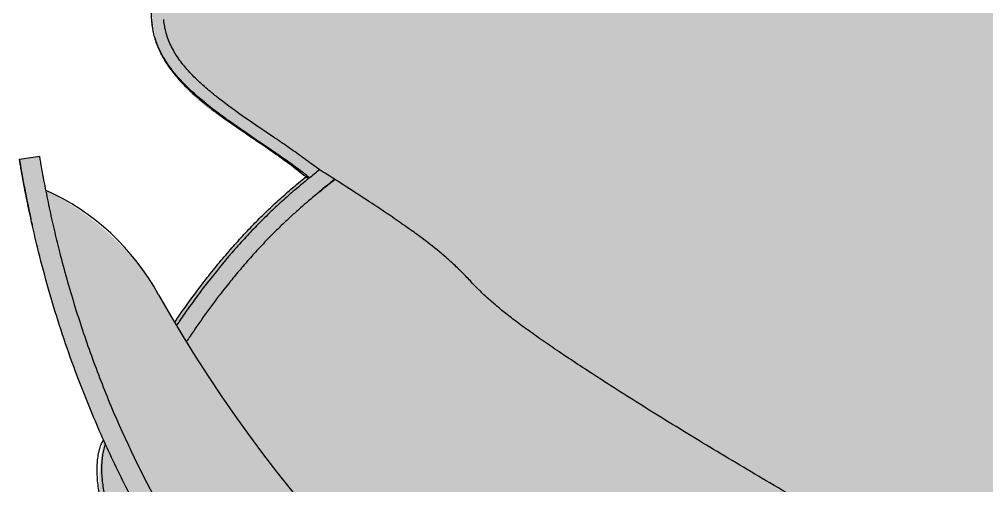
# Model space of a CAD drawing. Header units: millimetres. Extents: x 138979 to 257434, y 2210 to 57479.
# Drawn here: x 242279 to 242850, y 25542 to 25818 of the extents above; entities that cross this region are included whole.
import ezdxf

# ---------------------------------------------------------------- set-up
doc = ezdxf.new("R2010")
doc.units = ezdxf.units.MM
doc.layers.add('GAR-FFE', color=1, linetype='Continuous')

# ---------------------------------------------------------------- blocks, each defined once
blk = doc.blocks.new('Lounge')
at = {"layer": 'GAR-FFE', "true_color": 0xffffff}
h = blk.add_hatch(color=7, dxfattribs=at)
h.dxf.hatch_style = 1
edge = h.paths.add_edge_path()
edge.add_arc((166602.7404063689, 37301.66384997603), 167.9038506066634, -33.16633191255818, 4.733137481317328, ccw=False)
edge.add_line((166743.2903568876, 37209.80845025601), (166750.1826540887, 37190.44518690954))
edge.add_line((166750.1826540887, 37190.44518690952), (166738.8553849404, 37186.06849188697))
edge.add_arc((167363.5253518459, 37422.70251482748), 667.9881947809006, 185.8618777467666, 200.7474126964819, ccw=False)
edge.add_spline(control_points=[(166699.0300734434, 37354.48042641411), (166691.6578334341, 37363.68401446776), (166676.7967549022, 37382.23675348185), (166666.9400451854, 37534.97559746739), (166751.0603474122, 37794.47194999724), (166933.7467309553, 37997.0404555503), (167070.9923542372, 38064.92121909116), (167094.5364367323, 38061.30765470362), (167106.2161624025, 38059.51504117763)], knot_values=[0, 0, 0, 0, 34.50512828266449, 69.55598576813065, 445.8480932330353, 822.1408329395722, 857.2616540415927, 891.8359307452992, 891.8359307452992, 891.8359307452992, 891.8359307452992], degree=3, periodic=0)
edge.add_arc((167379.0468008674, 37450.28885502327), 667.527604808471, 99.24869265256751, 114.1243355220169, ccw=False)
edge.add_line((167271.7617343471, 38109.13862369821), (167273.6352585043, 38097.14209573103))
edge.add_line((167273.6352585042, 38097.14209573105), (167253.4236316535, 38093.43727315636))
edge.add_arc((167103.8094554873, 38168.68279519357), 167.4702669029218, -64.72305727016942, -26.69921471142908, ccw=False)
edge.add_arc((166972.0428457027, 37704.32789055572), 373.1478242597831, 39.10477319960188, 56.99184533232261, ccw=False)
edge.add_spline(control_points=[(167261.6032676943, 37939.68731944251), (167266.1213187655, 37945.51322595752), (167288.2512203348, 37974.04914458649), (167310.2926148004, 38020.87303458346), (167370.5516288148, 38036.12392597127), (167465.3228798945, 37972.80516275106), (167558.8141287189, 37885.53852756863), (167641.3003799846, 37806.16863387125), (167667.2502583627, 37781.19915039086)], knot_values=[0, 0, 0, 0, 22.24320959628369, 108.9496402745198, 140.9011732890297, 195.0820300549732, 429.5792848999953, 537.212210969513, 537.212210969513, 537.212210969513, 537.212210969513], degree=3, periodic=0)
edge.add_spline(control_points=[(167667.2502583628, 37781.19915039086), (167682.1049300281, 37765.76252938522), (167703.1050668231, 37735.24556989258), (167697.9992518725, 37691.0471874036), (167686.7217250443, 37668.77619268803)], knot_values=[0, 0, 0, 0, 57.61479415738972, 122.2865261937696, 122.2865261937696, 122.2865261937696, 122.2865261937696], degree=3, periodic=0)
edge.add_line((167686.7217250442, 37668.7761926878), (167327.7366001509, 37046.99571721113))
edge.add_spline(control_points=[(167327.7366001508, 37046.9957172111), (167314.0881163737, 37026.09359512827), (167278.3641018074, 36999.5726384297), (167241.435571243, 37002.50081063062), (167220.6397294709, 37007.64702315489)], knot_values=[0, 0, 0, 0, 64.67173203637988, 122.2865261937696, 122.2865261937696, 122.2865261937696, 122.2865261937696], degree=3, periodic=0)
edge.add_spline(control_points=[(167220.6397294708, 37007.64702315489), (167186.0405832684, 37017.63553531532), (167076.0611133979, 37049.3857775256), (166953.740366015, 37086.71825644793), (166851.5190829902, 37137.13318582124), (166834.5972353552, 37196.94446845865), (166864.1203940589, 37239.43500215228), (166877.7669396867, 37272.8578588324), (166880.5492202493, 37279.67356980522)], knot_values=[0.03255236648783466, 0.03255236648783466, 0.03255236648783466, 0.03255236648783466, 107.6654784360055, 342.1627332810276, 396.3435900469711, 428.295123061481, 515.0015537397171, 537.212210969513, 537.212210969513, 537.212210969513, 537.212210969513], degree=3, periodic=0)
edge.add_arc((166942.4464429365, 37658.62126470503), 383.969558228573, -116.6749398060968, -99.27675644372852, ccw=False)
at = {"layer": 'GAR-FFE'}
for points in [[(166882.8820093577, 37291.48288746871), (166882.8820093577, 37291.48288746871)], [(166881.2485136467, 37281.43646084453), (166881.2485136467, 37281.43646084453)], [(166738.8195934498, 37186.08864415652), (166739.0013282528, 37186.15854977304)], [(166738.8195934498, 37186.08864415652), (166738.8548537189, 37186.06828663062)], [(166738.8548537189, 37186.06828663062), (166738.8195934498, 37186.08864415652)], [(166738.8548573847, 37186.06828595104), (166739.0812788479, 37186.15577406669)], [(166738.8548596827, 37186.06828893488), (166750.1826540887, 37190.44518690952)], [(166741.6938827868, 37187.16524691536), (166741.660219697, 37187.18131174607)], [(166741.660219697, 37187.18131174607), (166741.6603615133, 37187.18075778818)], [(166741.6603615133, 37187.18075778818), (166741.660219697, 37187.18131174607)], [(166741.660219697, 37187.18131174607), (166741.6938827868, 37187.16524691536)]]:
    blk.add_lwpolyline(points, dxfattribs=at)
for points, knots in [([(167219.7574770586, 38098.45207907609), (167208.8638241265, 38095.78304788412), (167198.0319996515, 38092.84700876946), (167187.2777241529, 38089.63881498796), (167176.3802417355, 38086.38790000707), (167165.5623873732, 38082.85753392574), (167154.8404964427, 38079.04635011579), (167144.1214039932, 38075.23616104887), (167133.4982248878, 38071.14530082466), (167122.9881977979, 38066.77301680343), (167117.7200446374, 38064.58140857192), (167112.4803211201, 38062.31909211574), (167107.2704847273, 38059.98792621796), (167102.0654462281, 38057.65890716022), (167096.8902398309, 38055.26116541354), (167091.7469076989, 38052.79492536408), (167086.6150865463, 38050.33420485695), (167081.5149971468, 38047.80529230775), (167076.4486397651, 38045.20876101806), (167071.3711668042, 38042.60653294338), (167066.3275740396, 38039.93638909189), (167061.3188782784, 38037.20069660898), (167056.2934038204, 38034.45583979331), (167051.3030605614, 38031.64499444608), (167046.3491275715, 38028.76988233952), (167041.4011339499, 38025.89821726189), (167036.4894633438, 38022.96243943385), (167031.6156848851, 38019.96363038488), (167021.9099696162, 38013.99175722309), (167012.3545245045, 38007.7699190373), (167002.9622051626, 38001.30635740375), (166993.5425378194, 37994.8239755528), (166984.2869475888, 37988.09846053261), (166975.2013497727, 37981.14686352655), (166966.1393789968, 37974.21334410494), (166957.2465176566, 37967.05491701845), (166948.5374760616, 37959.67586957291), (166944.1858326501, 37955.98878381844), (166939.8800834625, 37952.24661584094), (166935.6201577493, 37948.45231435361), (166930.9398369972, 37944.28356842068), (166926.314830262, 37940.05189155816), (166921.745825591, 37935.75974860392), (166917.5714585526, 37931.8383299663), (166913.4438372603, 37927.86643939331), (166909.3660362561, 37923.84341386025), (166905.3075145003, 37919.83940860524), (166901.2983430602, 37915.78475076455), (166897.3383413608, 37911.68210947758), (166889.0379046309, 37903.08269033278), (166880.9534954117, 37894.27245566866), (166873.0913756697, 37885.26644632447), (166869.3381866474, 37880.96719160513), (166865.6356547422, 37876.62332217407), (166861.9865817764, 37872.23459195695), (166858.3226809765, 37867.82802834356), (166854.7126744543, 37863.37623862404), (166851.1555210843, 37858.88237434434), (166847.5750312412, 37854.35902836069), (166844.0480903045, 37849.79305395123), (166840.574779647, 37845.18633610342), (166836.8066993383, 37840.18865967257), (166833.1017384643, 37835.14303080074), (166829.4642594465, 37830.04903047462), (166822.5252959167, 37820.33156342874), (166815.8319023452, 37810.43807016342), (166809.3802385518, 37800.38910657028), (166803.1859589238, 37790.7410386515), (166797.2145065516, 37780.94965770451), (166791.4824360327, 37771.01973486191), (166788.6319741593, 37766.08175191563), (166785.8407091429, 37761.10950887564), (166783.1076620575, 37756.10559348628), (166780.1213311883, 37750.63794271863), (166777.2045088944, 37745.13247714326), (166774.3587176567, 37739.59060686326), (166768.8919489662, 37728.94466680498), (166763.6873023488, 37718.16438443016), (166758.7520084667, 37707.26297126495), (166754.0192248279, 37696.80887651339), (166749.5341426996, 37686.24338775763), (166745.3059675521, 37675.57697707578), (166743.1831718414, 37670.22180373146), (166741.1251330784, 37664.84119162383), (166739.1309383078, 37659.43735300004), (166736.9638394676, 37653.56498156127), (166734.8721355902, 37647.66518135043), (166732.8583366106, 37641.73925768497), (166731.0293543344, 37636.35718655307), (166729.2646336566, 37630.95356690494), (166727.566367735, 37625.52954350482), (166725.7091666214, 37619.59790337092), (166723.9314408766, 37613.64186173724), (166722.2311989958, 37607.66424862982), (166719.0838600772, 37596.59901456721), (166716.202028709, 37585.45986331924), (166713.5999502004, 37574.25753123226), (166712.3033527858, 37568.67548796418), (166711.0762168531, 37563.07775715424), (166709.9164745798, 37557.46666644083), (166708.7658267976, 37551.899576895), (166707.681519841, 37546.31933615619), (166706.667766634, 37540.7267969501), (166705.6541874876, 37535.13521797786), (166704.7111378646, 37529.53134476137), (166703.8382127594, 37523.91721790389), (166702.9565377276, 37518.24681680667), (166702.1464000713, 37512.56595547951), (166701.4058549219, 37506.87660017668), (166699.9306585283, 37495.54317043046), (166698.7316210583, 37484.17603465222), (166697.8299042914, 37472.7878928532), (166697.3815342856, 37467.12524866936), (166697.0066762336, 37461.45741078845), (166696.702964126, 37455.7865419318), (166696.3975651182, 37450.08417551575), (166696.1641045777, 37444.37874436064), (166696.003694337, 37438.67193852429), (166695.8429052635, 37432.95165521221), (166695.7555119356, 37427.22999071801), (166695.7421933388, 37421.50896347448), (166695.7288777138, 37415.78921269951), (166695.7896037687, 37410.07009889086), (166695.9254262888, 37404.3535491873), (166696.0611109572, 37398.64280143566), (166696.2717397313, 37392.93461258721), (166696.5574983567, 37387.23103745375), (166696.842741457, 37381.53775189613), (166697.2028435761, 37375.84906342195), (166697.6376242238, 37370.16692627827), (166698.0714330648, 37364.49748965079), (166698.5795869697, 37358.8345751001), (166699.1628499644, 37353.18028124276), (166699.746340377, 37347.52378274035), (166700.4049984618, 37341.87591165531), (166701.1384247923, 37336.23868541321), (166701.8741680898, 37330.58365061157), (166702.6851527798, 37324.93932801537), (166703.5692768665, 37319.30731576908), (166704.4545043983, 37313.6682744), (166705.4130540063, 37308.04157412832), (166706.4456509204, 37302.42949026357), (166709.1689441178, 37287.62860368052), (166712.4072719322, 37272.92938123667), (166716.1282034803, 37258.35997765925), (166718.0020829972, 37251.02275401383), (166719.9983594778, 37243.71845476149), (166722.1136396941, 37236.4502976489)], [0, 0, 0, 0, 1, 1, 1, 2, 2, 2, 3, 3, 3, 4, 4, 4, 5, 5, 5, 6, 6, 6, 7, 7, 7, 8, 8, 8, 9, 9, 9, 10, 10, 10, 11, 11, 11, 12, 12, 12, 13, 13, 13, 14, 14, 14, 15, 15, 15, 16, 16, 16, 17, 17, 17, 18, 18, 18, 19, 19, 19, 20, 20, 20, 21, 21, 21, 22, 22, 22, 23, 23, 23, 24, 24, 24, 25, 25, 25, 26, 26, 26, 27, 27, 27, 28, 28, 28, 29, 29, 29, 30, 30, 30, 31, 31, 31, 32, 32, 32, 33, 33, 33, 34, 34, 34, 35, 35, 35, 36, 36, 36, 37, 37, 37, 38, 38, 38, 39, 39, 39, 40, 40, 40, 41, 41, 41, 42, 42, 42, 43, 43, 43, 44, 44, 44, 45, 45, 45, 46, 46, 46, 47, 47, 47, 48, 48, 48, 49, 49, 49, 49]), ([(167222.5095244475, 38086.60382534086), (167202.3991766608, 38081.67663095903), (167182.5154019218, 38075.82331073645), (167162.9550076388, 38069.021889102), (167149.6825574019, 38064.40687322459), (167136.560767967, 38059.35717161134), (167123.618631247, 38053.87082349334), (167110.6764945273, 38048.38447537529), (167097.9074798692, 38042.46531301603), (167085.3490577086, 38036.1270083639), (167072.7906355479, 38029.7887037117), (167060.434937865, 38023.02533342305), (167048.3027787654, 38015.86821506085), (167036.1706196659, 38008.71109669871), (167024.2648098143, 38001.15970339713), (167012.6111628396, 37993.23079396226), (167002.5738404688, 37986.401599615), (166992.7217292752, 37979.28975290747), (166983.0609307422, 37971.9145961043), (166973.4001322093, 37964.53943930124), (166963.9366797226, 37956.90608769341), (166954.6868998195, 37949.01882993733), (166945.4371199164, 37941.13157218136), (166936.390921459, 37932.98626131733), (166927.5613262015, 37924.6127420711), (166921.1710676852, 37918.55256024911), (166914.9010356436, 37912.37380490726), (166908.7481715983, 37906.0715007676), (166902.5953075531, 37899.76919662789), (166896.5599174197, 37893.34750180965), (166890.6458103936, 37886.81422113971), (166884.7317033675, 37880.28094046965), (166878.9367771406, 37873.63561427896), (166873.2728400123, 37866.8865809436), (166867.6089028841, 37860.13754760823), (166862.0732742531, 37853.27734936069), (166856.6619151079, 37846.31469544827), (166851.2505559626, 37839.35204153601), (166845.9631433671, 37832.28872606775), (166840.813843896, 37825.1345907299), (166835.6645444251, 37817.98045539216), (166830.6513155046, 37810.72806483856), (166825.7706520412, 37803.38215612888), (166820.8899885777, 37796.03624741931), (166816.1408222755, 37788.59813361248), (166811.531472762, 37781.07923594501), (166806.9221232485, 37773.56033827766), (166802.454404269, 37765.96004022314), (166798.129692656, 37758.27534505731), (166793.8049810432, 37750.59064989147), (166789.620153162, 37742.82290769933), (166785.5805328346, 37734.98346099479), (166781.5409125072, 37727.14401429036), (166777.6460658545, 37719.2303300749), (166773.8989432664, 37711.24780084495), (166767.0859672781, 37696.73405631434), (166760.7618206295, 37681.99572024058), (166754.9489554685, 37667.05985906068), (166750.8198198903, 37656.4502553487), (166746.9418650042, 37645.73805809789), (166743.328138628, 37634.9467350971), (166740.5124621712, 37626.53855170193), (166737.8602015279, 37618.08179978782), (166735.3698501276, 37609.57295134495), (166732.8794987273, 37601.06410290214), (166730.5486989499, 37592.50752316834), (166728.3843792272, 37583.91450244497), (166726.2200595045, 37575.32148172165), (166724.2243485877, 37566.6913075645), (166722.3938874197, 37558.02095315635), (166721.0115864033, 37551.4734011399), (166719.722385796, 37544.90773464518), (166718.5334905074, 37538.33006599598), (166717.3445952187, 37531.75239734666), (166716.2550668189, 37525.15707642637), (166715.2638611179, 37518.54626688792), (166713.8704365479, 37509.25287356967), (166712.6676314959, 37499.92592595762), (166711.6597938887, 37490.58729708579), (166710.6519562815, 37481.24866821413), (166709.8430761691, 37471.89884166239), (166709.2379810084, 37462.53239955188), (166708.6328858475, 37453.16595744144), (166708.2261490513, 37443.78505749989), (166708.0204379677, 37434.40561094531), (166707.8147268841, 37425.02616439067), (166707.8102548848, 37415.64543802617), (166708.0109526452, 37406.27371570433), (166708.4891638161, 37383.94331055111), (166710.1336708093, 37361.65369604388), (166712.9549695093, 37339.53015674715), (166714.2967230504, 37329.00864153379), (166715.9034332663, 37318.51768366719), (166717.767009363, 37308.07946170965), (166719.6305854599, 37297.64123975218), (166721.7557619844, 37287.25209692621), (166724.1322414478, 37276.91901100241), (166726.5087209111, 37266.5859250786), (166729.1359105005, 37256.30998980504), (166732.0030634637, 37246.10219095001), (166732.5761151937, 37244.06198002712), (166733.1587647334, 37242.02447847126), (166733.7509363738, 37239.98976151628)], [0, 0, 0, 0, 1, 1, 1, 2, 2, 2, 3, 3, 3, 4, 4, 4, 5, 5, 5, 6, 6, 6, 7, 7, 7, 8, 8, 8, 9, 9, 9, 10, 10, 10, 11, 11, 11, 12, 12, 12, 13, 13, 13, 14, 14, 14, 15, 15, 15, 16, 16, 16, 17, 17, 17, 18, 18, 18, 19, 19, 19, 20, 20, 20, 21, 21, 21, 22, 22, 22, 23, 23, 23, 24, 24, 24, 25, 25, 25, 26, 26, 26, 27, 27, 27, 28, 28, 28, 29, 29, 29, 30, 30, 30, 31, 31, 31, 32, 32, 32, 33, 33, 33, 34, 34, 34, 34]), ([(167050.6452206312, 37613.99931667879), (167042.8631554906, 37600.52209083573), (167035.1291300441, 37587.01713514474), (167027.4613381592, 37573.47459169297), (167020.6713720389, 37561.48242855113), (167013.9333424198, 37549.46079127654), (167007.2736805428, 37537.39585062704), (167001.2551585963, 37526.49242768739), (166995.3006414686, 37515.55363784055), (166989.424543624, 37504.57291924098), (166986.567507526, 37499.23394935828), (166983.7290100004, 37493.88506738271), (166980.908767238, 37488.52660525934), (166978.1634329394, 37483.31046924036), (166975.435396553, 37478.08525523165), (166972.7305910453, 37472.84804678243), (166970.3714724198, 37468.28017823806), (166968.030026096, 37463.70318522735), (166965.7130231276, 37459.11387432489), (166963.6811932732, 37455.08940865513), (166961.6681601495, 37451.05547063233), (166959.6815665762, 37447.00856858358), (166957.8741894204, 37443.3267494067), (166956.0886966115, 37439.63419974328), (166954.3328539695, 37435.92764235404), (166952.7186902905, 37432.520167123), (166951.1295848824, 37429.10085353069), (166949.5745296599, 37425.66614726896), (166948.2144342878, 37422.66205582354), (166946.8803864475, 37419.64618937491), (166945.5855493242, 37416.61360440525), (166944.4787844695, 37414.02149578964), (166943.4006670154, 37411.41717260086), (166942.3642683083, 37408.7964081759), (166941.385493354, 37406.32135821402), (166940.443926991, 37403.83164445509), (166939.5487560341, 37401.32550999697), (166938.7185174258, 37399.0011611465), (166937.9281876357, 37396.66268739116), (166937.1918610521, 37394.30732041795)], [0, 0, 0, 0, 1, 1, 1, 2, 2, 2, 3, 3, 3, 4, 4, 4, 5, 5, 5, 6, 6, 6, 7, 7, 7, 8, 8, 8, 9, 9, 9, 10, 10, 10, 11, 11, 11, 12, 12, 12, 13, 13, 13, 13]), ([(166674.8691436134, 37418.03383391671), (166674.8615159785, 37414.6831746492), (166675.0055983053, 37411.3340716032), (166675.2924844113, 37407.99897502648), (166675.5818113046, 37404.6355039099), (166676.0163822235, 37401.28627860668), (166676.5978676322, 37397.96433814248), (166677.1865851721, 37394.60108157824), (166677.9258943783, 37391.26579277532), (166678.8243264623, 37387.97570740664), (166679.6559150345, 37384.93040499312), (166680.6238297487, 37381.92382994486), (166681.74428206, 37378.97633824951), (166682.8314034842, 37376.11652767379), (166684.0621222025, 37373.31233754678), (166685.4658925772, 37370.59854233579), (166686.1097124643, 37369.35389765742), (166686.789933274, 37368.12826729182), (166687.5119359251, 37366.92836111586), (166688.1756434109, 37365.82533648011), (166688.8746581085, 37364.74404974235), (166689.6137964898, 37363.69118755084), (166690.2948484027, 37362.72106635605), (166691.0099654199, 37361.77507766959), (166691.7650769366, 37360.86241725815), (166692.5036311402, 37359.96976873075), (166693.2804451553, 37359.10900292569), (166694.1019330103, 37358.2931234811), (166694.8304246089, 37357.56960539462), (166695.5940479819, 37356.88138620974), (166696.399053982, 37356.24495048833), (166697.1704859918, 37355.63505827927), (166697.9799207612, 37355.07272019237), (166698.8331889427, 37354.58376568992)], [0, 0, 0, 0, 1, 1, 1, 2, 2, 2, 3, 3, 3, 4, 4, 4, 5, 5, 5, 6, 6, 6, 7, 7, 7, 8, 8, 8, 9, 9, 9, 10, 10, 10, 11, 11, 11, 11]), ([(166698.7710123303, 37357.09654643224), (166697.9524691307, 37357.7652520538), (166697.1767243755, 37358.48561630072), (166696.4376869828, 37359.241942561), (166695.6897687809, 37360.00735738612), (166694.9794454467, 37360.80960370885), (166694.3012292582, 37361.63823693746), (166693.545947032, 37362.56102816522), (166692.8304832168, 37363.51654371771), (166692.1495547992, 37364.49652121001), (166691.4826357335, 37365.45633674524), (166690.8488456283, 37366.43961801968), (166690.2439969403, 37367.44049740519), (166688.9002291032, 37369.66411060572), (166687.6993094716, 37371.97458405193), (166686.61438387, 37374.3389677527), (166685.4185250383, 37376.94510878745), (166684.3635936432, 37379.61674831365), (166683.4307361498, 37382.3315832821), (166682.4943316728, 37385.05674080807), (166681.6809311802, 37387.82542288286), (166680.9804117093, 37390.62358554802), (166680.2297079907, 37393.62220472324), (166679.6086378907, 37396.65467968356), (166679.1117696285, 37399.70879297203), (166678.6235028767, 37402.71003512945), (166678.2551749565, 37405.73217291804), (166678.0067984044, 37408.76552888873), (166677.7472947088, 37411.93477766542), (166677.6187306435, 37415.11627227673), (166677.6258830238, 37418.29906997655)], [0, 0, 0, 0, 1, 1, 1, 2, 2, 2, 3, 3, 3, 4, 4, 4, 5, 5, 5, 6, 6, 6, 7, 7, 7, 8, 8, 8, 9, 9, 9, 10, 10, 10, 10]), ([(166937.1918610521, 37394.30732041795), (166936.858889483, 37393.24249045545), (166936.5368514413, 37392.17434358801), (166936.2276092948, 37391.1025319146), (166935.9417898475, 37390.11190167966), (166935.6669013241, 37389.11814077554), (166935.403445442, 37388.1215071), (166934.8321986544, 37385.96052370849), (166934.3147018487, 37383.7860341281), (166933.7907890007, 37381.61332733795), (166933.4875413749, 37380.3557361596), (166933.182144217, 37379.0987422599), (166932.8650752214, 37377.84448319901), (166932.6557386752, 37377.01639132138), (166932.4413144253, 37376.18949154794), (166932.222496655, 37375.36378210771), (166931.9933453747, 37374.4990791399), (166931.759375814, 37373.63568158518), (166931.5193244995, 37372.77388452849), (166931.35714882, 37372.19166516577), (166931.1921973149, 37371.61017629993), (166931.0244077657, 37371.02950237418), (166930.6847276412, 37369.85396198899), (166930.3334161797, 37368.68176152383), (166929.9698776596, 37367.51327340584), (166929.6709998342, 37366.55261815654), (166929.3638576623, 37365.59447210631), (166929.0489389832, 37364.63882285019), (166928.8189318954, 37363.94084550906), (166928.5847765075, 37363.24420005805), (166928.3466407604, 37362.54892220383), (166926.8342501742, 37358.13324041496), (166925.1613130303, 37353.77272022679), (166923.3762157307, 37349.45887662307), (166922.3698056563, 37347.02679873968), (166921.3277451522, 37344.60955714341), (166920.2633295452, 37342.202125752), (166919.0047092139, 37339.35545376095), (166917.7148321418, 37336.52249832638), (166916.4031109927, 37333.69971929345), (166914.7624861443, 37330.16915075324), (166913.0876893882, 37326.65450172574), (166911.3893398649, 37323.15122756729), (166909.513316676, 37319.2814566702), (166907.6085549805, 37315.42556510848), (166905.6818316593, 37311.58067360165), (166903.5356712135, 37307.29788220156), (166901.3622617939, 37303.02873916307), (166899.1686300032, 37298.76999447949), (166896.7710693404, 37294.11533968733), (166894.3493516318, 37289.47310646187), (166891.9095241915, 37284.84041006048), (166891.0382902503, 37283.18612817267), (166890.1647470997, 37281.53306234512), (166889.2891234139, 37279.8810966789)], [0, 0, 0, 0, 1, 1, 1, 2, 2, 2, 3, 3, 3, 4, 4, 4, 5, 5, 5, 6, 6, 6, 7, 7, 7, 8, 8, 8, 9, 9, 9, 10, 10, 10, 11, 11, 11, 12, 12, 12, 13, 13, 13, 14, 14, 14, 15, 15, 15, 16, 16, 16, 17, 17, 17, 18, 18, 18, 18]), ([(166882.8791076375, 37291.4833352663), (166878.4565428299, 37292.16584505088), (166874.0397084109, 37292.93961692147), (166869.6397530391, 37293.79584350827), (166867.3646075012, 37294.23858438485), (166865.0942873922, 37294.70371860825), (166862.8299468511, 37295.19134722248), (166860.0739050537, 37295.7848643274), (166857.3435202935, 37296.40982991242), (166854.6145723594, 37297.07596746593), (166851.8856244252, 37297.74210501934), (166849.1609181684, 37298.44687413221), (166846.4411171046, 37299.18592320028), (166843.5314148682, 37299.97657394136), (166840.6273421137, 37300.80556996015), (166837.7405761589, 37301.6706408278), (166834.853810204, 37302.5357116955), (166831.9845000005, 37303.43848663685), (166829.1183377131, 37304.38147183787), (166826.2521754256, 37305.32445703883), (166823.389380505, 37306.30616405921), (166820.5373304291, 37307.31919204455), (166817.6852803531, 37308.3322200299), (166814.8443411918, 37309.37731258821), (166812.0150778316, 37310.45387942978), (166808.4292667047, 37311.81832128909), (166804.8648637077, 37313.23244390584), (166801.3145011761, 37314.69787261268), (166798.8641080927, 37315.70928379544), (166796.4144813417, 37316.74571717042), (166793.9789330804, 37317.80041704531), (166791.5433848192, 37318.85511692008), (166789.1179450294, 37319.9307554079), (166786.7048851401, 37321.02735431044), (166784.2918252508, 37322.12395321293), (166781.8954617614, 37323.24088904751), (166779.5023129327, 37324.38376448868), (166777.109164104, 37325.52663992986), (166774.7201699578, 37326.69386678876), (166772.3370951273, 37327.88005206932), (166771.6694484439, 37328.21237594698), (166771.0023123169, 37328.54619456921), (166770.3356710224, 37328.88146433583)], [0, 0, 0, 0, 1, 1, 1, 2, 2, 2, 3, 3, 3, 4, 4, 4, 5, 5, 5, 6, 6, 6, 7, 7, 7, 8, 8, 8, 9, 9, 9, 10, 10, 10, 11, 11, 11, 12, 12, 12, 13, 13, 13, 14, 14, 14, 14]), ([(166889.4432124774, 37280.17185557273), (166886.712137198, 37280.59331489267), (166883.9810619185, 37281.01477421261), (166881.2499866389, 37281.4362335325), (166877.7954055216, 37281.96935977211), (166874.3539916686, 37282.55510994862), (166870.9220619405, 37283.19007465272), (166867.5074620354, 37283.82183304807), (166864.1022507154, 37284.50231019995), (166860.7080508341, 37285.23232420819), (166859.170692363, 37285.56297451135), (166857.635592909, 37285.90378739277), (166856.1033110066, 37286.25652100303), (166854.3395515162, 37286.66254110378), (166852.5795251571, 37287.08435564308), (166850.8232850449, 37287.52092729229), (166849.1115689919, 37287.94643101207), (166847.4034496419, 37288.38595308433), (166845.6988524492, 37288.83843984862), (166844.0038328782, 37289.28838422516), (166842.3122959957, 37289.75114801357), (166840.6242042375, 37290.22593540745), (166837.2564344101, 37291.1731437876), (166833.902376482, 37292.16820717882), (166830.5648601794, 37293.21493160463), (166826.9966711533, 37294.33400047821), (166823.4473893219, 37295.51211827924), (166819.9149882671, 37296.73807358468), (166812.7641346405, 37299.21984923986), (166805.682459043, 37301.89766470855), (166798.6780514763, 37304.7625535602), (166797.1437649014, 37305.39009564166), (166795.6131857312, 37306.02661370893), (166794.0858876973, 37306.67084255925), (166792.3462944572, 37307.4046195487), (166790.610957908, 37308.14839990798), (166788.8802824547, 37308.90280849283), (166787.176180093, 37309.64563375729), (166785.4765967913, 37310.39876337769), (166783.7817556629, 37311.16235760844), (166782.1084513394, 37311.91624864039), (166780.4397694347, 37312.68034001917), (166778.7762983596, 37313.45553243766), (166775.8690552718, 37314.810333753), (166772.9777283719, 37316.19904257392), (166770.0995352484, 37317.614299301)], [0, 0, 0, 0, 1, 1, 1, 2, 2, 2, 3, 3, 3, 4, 4, 4, 5, 5, 5, 6, 6, 6, 7, 7, 7, 8, 8, 8, 9, 9, 9, 10, 10, 10, 11, 11, 11, 12, 12, 12, 13, 13, 13, 14, 14, 14, 15, 15, 15, 15]), ([(166770.0721581923, 37315.47555223905), (166770.8340828014, 37315.10367432749), (166771.5969942259, 37314.73380315123), (166772.3609299796, 37314.36606378155), (166774.0321243653, 37313.56159303023), (166775.7082208244, 37312.76732434437), (166777.3894637274, 37311.9840380791), (166780.7627923738, 37310.41241390014), (166784.1568397738, 37308.8850031764), (166787.5680010981, 37307.39660635573), (166790.8342052336, 37305.97145890922), (166794.1160996867, 37304.58208002907), (166797.414319645, 37303.23212305456), (166800.9844080287, 37301.77089070063), (166804.5736242261, 37300.35584710853), (166808.1827039514, 37298.99269513233), (166809.9306027864, 37298.33251250052), (166811.6831606569, 37297.68450116494), (166813.4396542648, 37297.04724528966), (166815.2973063539, 37296.37328911765), (166817.1593605614, 37295.71136291762), (166819.0264729937, 37295.06373438356), (166820.6634111432, 37294.49594433734), (166822.3042372519, 37293.93914406467), (166823.9489366115, 37293.39387409727), (166825.7491905903, 37292.79703284311), (166827.554085126, 37292.21400609362), (166829.3636101755, 37291.64544485731), (166832.7252510798, 37290.58920155803), (166836.1028729348, 37289.58288201928), (166839.4940871504, 37288.62378657178), (166841.0524411176, 37288.18305646727), (166842.6136653147, 37287.75229843432), (166844.1778144517, 37287.3321233344), (166845.8995093851, 37286.86962693708), (166847.6247481498, 37286.41995272733), (166849.3537288136, 37285.98475346534), (166850.9836546527, 37285.57448715228), (166852.6169059193, 37285.1770847321), (166854.253344689, 37284.79289227683), (166855.9636397294, 37284.3913603265), (166857.6774164842, 37284.00425764121), (166859.3940753445, 37283.62996443541), (166862.5967362938, 37282.93166947336), (166865.8094286944, 37282.2779591665), (166869.0305521875, 37281.66700861405), (166872.8580578624, 37280.94104554213), (166876.697467753, 37280.27545677428), (166880.5475533685, 37279.67420700053)], [0, 0, 0, 0, 1, 1, 1, 2, 2, 2, 3, 3, 3, 4, 4, 4, 5, 5, 5, 6, 6, 6, 7, 7, 7, 8, 8, 8, 9, 9, 9, 10, 10, 10, 11, 11, 11, 12, 12, 12, 13, 13, 13, 14, 14, 14, 15, 15, 15, 16, 16, 16, 16]), ([(166882.7059390181, 37291.19268620864), (166882.8436292174, 37291.1714847589), (166882.989641018, 37291.14900322317), (166883.1315136806, 37291.12715839711), (166883.5709580408, 37291.05949500483), (166884.0104024009, 37290.9918316126), (166884.4498467611, 37290.92416822026), (166885.3287354814, 37290.7888414358), (166886.2076242018, 37290.65351465123), (166887.0865129221, 37290.51818786672), (166888.8442903627, 37290.2475342977), (166890.6020678034, 37289.97688072862), (166892.3598452441, 37289.70622715965), (166893.0087364941, 37289.60631420772), (166893.6576277441, 37289.50640125596), (166894.3065189942, 37289.40648830414)], [0, 0, 0, 0, 1, 1, 1, 2, 2, 2, 3, 3, 3, 4, 4, 4, 5, 5, 5, 5]), ([(166894.458195449, 37289.69645135198), (166890.666565298, 37290.28157541523), (166886.874935147, 37290.86669947859), (166883.083304996, 37291.45182354184), (166883.0162064501, 37291.46217818413), (166882.9491079042, 37291.47253282642), (166882.8820093583, 37291.48288746865)], [0, 0, 0, 0, 1, 1, 1, 2, 2, 2, 2]), ([(166881.9431469761, 37281.01219251333), (166881.8171497447, 37280.71008802118), (166881.690927465, 37280.40807658783), (166881.5644570682, 37280.1061681608), (166880.9731585101, 37278.6946282112), (166880.3764362908, 37277.28533990553), (166879.7730698572, 37275.87887117639), (166879.1426420647, 37274.40932145278), (166878.5049606983, 37272.94284989696), (166877.858632943, 37271.48017707537), (166876.6549627914, 37268.75620985805), (166875.4213048726, 37266.04541756934), (166874.1636403772, 37263.34580095584), (166873.0096884189, 37260.8688065834), (166871.8355260058, 37258.40122069453), (166870.6511772354, 37255.93853075965), (166867.7743688351, 37249.95660443173), (166864.837459454, 37244.00356494013), (166861.9785215016, 37238.01313616376), (166860.6003105401, 37235.12532441685), (166859.2402195469, 37232.22882368404), (166857.9120296906, 37229.31777148927), (166856.6480584038, 37226.54746996105), (166855.4129779632, 37223.76399009238), (166854.2221394792, 37220.96172998764), (166853.1999103959, 37218.55623854906), (166852.2102818732, 37216.13690852222), (166851.2647774225, 37213.70050398575)], [0, 0, 0, 0, 1, 1, 1, 2, 2, 2, 3, 3, 3, 4, 4, 4, 5, 5, 5, 6, 6, 6, 7, 7, 7, 8, 8, 8, 9, 9, 9, 9]), ([(166889.2891234139, 37279.8810966789), (166887.1106337541, 37275.08304559661), (166885.7293606685, 37271.84569254931), (166884.3027955478, 37268.61797337927), (166882.876230427, 37265.39025420917), (166881.4100746547, 37262.18531582609), (166879.9175688952, 37259.00530602946), (166878.4250631355, 37255.82529623283), (166876.909376299, 37252.67352624156), (166875.3910217482, 37249.53992892924), (166872.5121845866, 37243.59855220187), (166869.6249045116, 37237.72355439077), (166866.8578768658, 37231.84690611687), (166864.09084922, 37225.97025784297), (166861.4344894609, 37220.0897592699), (166859.0405588154, 37214.17816830776), (166858.6353555512, 37213.17755621445), (166858.2377947977, 37212.17602389882), (166857.848683783, 37211.17335083825)], [0, 0, 0, 0, 1, 1, 1, 2, 2, 2, 3, 3, 3, 4, 4, 4, 5, 5, 5, 6, 6, 6, 6]), ([(166871.6388697396, 37258.93733478419), (166872.0733063334, 37259.87973828858), (166872.5045049601, 37260.82368349395), (166872.9320920465, 37261.76922173041), (166873.3469013438, 37262.68650399643), (166873.7583117262, 37263.60528550553), (166874.1660934522, 37264.52568454086), (166874.9025738161, 37266.18798516219), (166875.6272179694, 37267.85556194588), (166876.3386157037, 37269.52867532533), (166877.9750952651, 37273.37745880731), (166879.5414785892, 37277.25554036081), (166881.075730235, 37281.14575290569)], [0, 0, 0, 0, 1, 1, 1, 2, 2, 2, 3, 3, 3, 4, 4, 4, 4]), ([(166895.9689249587, 37115.39886816993), (166895.6415102774, 37115.53592043824), (166895.3140467472, 37115.67289952503), (166894.9870306269, 37115.81091662496), (166894.3820139491, 37116.06626381469), (166893.7785287189, 37116.32516403735), (166893.1764405628, 37116.58727990265), (166890.3306595946, 37117.82617545879), (166887.5160892352, 37119.1369084061), (166884.7448843473, 37120.53392692469), (166883.0348998812, 37121.39596349798), (166881.34142709, 37122.29085384315), (166879.6683965882, 37123.22237221804), (166878.0319321628, 37124.13353114814), (166876.4150262107, 37125.07973450643), (166874.8218706255, 37126.06486384879), (166871.8673661572, 37127.89178462821), (166868.9945431023, 37129.85257826152), (166866.2439316098, 37131.97514762427), (166863.7260649223, 37133.91811438097), (166861.3106027849, 37135.99663763045), (166859.0444127891, 37138.2305135635), (166856.9229541674, 37140.32172187627), (166854.9323098569, 37142.54907316959), (166853.1226118002, 37144.91895461595), (166851.4121296059, 37147.15890840336), (166849.863296951, 37149.5261924509), (166848.5195385532, 37152.0083166376), (166847.2131563092, 37154.42140143784), (166846.1005988462, 37156.94302674982), (166845.2069926948, 37159.54299763287), (166844.7568914195, 37160.85257927433), (166844.3623390792, 37162.18203754042), (166844.0231462782, 37163.52613996831), (166843.6933247852, 37164.83310718089), (166843.4158461124, 37166.15392054792), (166843.1902819468, 37167.48403624026), (166842.753071818, 37170.0621942181), (166842.5109040524, 37172.67530095356), (166842.4421652849, 37175.29375323199), (166842.4065744067, 37176.64950952306), (166842.4174773929, 37178.00669887889), (166842.4704689799, 37179.36278344109), (166842.5276018737, 37180.82484637637), (166842.6336588939, 37182.28562509094), (166842.783349504, 37183.74204299104), (166843.0899473689, 37186.72509328515), (166843.5795953806, 37189.68984923966), (166844.206944784, 37192.62502476887), (166844.545542144, 37194.20921801083), (166844.9242526279, 37195.78479432256), (166845.3373017177, 37197.35166171845), (166845.7876029457, 37199.05984200508), (166846.2787159579, 37200.7576716562), (166846.803293072, 37202.44507253636), (166847.8060202068, 37205.67053282424), (166848.9310190641, 37208.85788828612), (166850.1389919452, 37212.01326315309), (166850.8209300163, 37213.79456990602), (166851.5293115093, 37215.56568459712), (166852.2588248404, 37217.32819322479), (166853.0286132974, 37219.18800680101), (166853.8219313031, 37221.03823783208), (166854.6327133365, 37222.88073714986), (166856.1388358673, 37226.30339530099), (166857.7052222366, 37229.69937331096), (166859.3006945095, 37233.08153139724), (166862.2287379062, 37239.28853719687), (166865.2547436216, 37245.44899702026), (166868.2106371176, 37251.64282141742), (166869.3677978585, 37254.06755371561), (166870.514213671, 37256.49739924457), (166871.6388697396, 37258.93733478419)], [0, 0, 0, 0, 1, 1, 1, 2, 2, 2, 3, 3, 3, 4, 4, 4, 5, 5, 5, 6, 6, 6, 7, 7, 7, 8, 8, 8, 9, 9, 9, 10, 10, 10, 11, 11, 11, 12, 12, 12, 13, 13, 13, 14, 14, 14, 15, 15, 15, 16, 16, 16, 17, 17, 17, 18, 18, 18, 19, 19, 19, 20, 20, 20, 21, 21, 21, 22, 22, 22, 23, 23, 23, 24, 24, 24, 24]), ([(166733.7509363738, 37239.98976151628), (166734.3402910265, 37237.9655271662), (166734.9389578704, 37235.94412939338), (166735.5469258495, 37233.9256538747), (166736.1721672743, 37231.84982989635), (166736.8072458661, 37229.77709658397), (166737.4519986696, 37227.70750761998), (166738.7761551905, 37223.45710388868), (166740.1411161836, 37219.21996257955), (166741.5447446946, 37214.99619551405), (166742.9394580266, 37210.79925580259), (166744.3723492412, 37206.61552098079), (166745.841897068, 37202.44520068698), (166746.5712707184, 37200.37536554394), (166747.3096743119, 37198.30883491877), (166748.0568670471, 37196.24560563645), (166748.4328303418, 37195.20745518047), (166748.8110188519, 37194.17014055129), (166749.191280982, 37193.13361503353), (166749.3668113971, 37192.65515099489), (166749.5427836551, 37192.17685509857), (166749.7192056329, 37191.69873116765), (166749.8734239091, 37191.28078183183), (166750.0279858289, 37190.86296389962), (166750.1826540887, 37190.44518690952)], [0, 0, 0, 0, 1, 1, 1, 2, 2, 2, 3, 3, 3, 4, 4, 4, 5, 5, 5, 6, 6, 6, 7, 7, 7, 8, 8, 8, 8]), ([(166722.1136396941, 37236.45029764896), (166722.7029943467, 37234.42606329889), (166723.3016611906, 37232.40466552618), (166723.9096291698, 37230.3861900075), (166724.5348705946, 37228.31036602904), (166725.1699491863, 37226.23763271666), (166725.8147019899, 37224.16804375278), (166727.1388585109, 37219.91764002142), (166728.5038195039, 37215.68049871229), (166729.9074480148, 37211.45673164679), (166731.3021613469, 37207.25979193527), (166732.7350525614, 37203.07605711347), (166734.2046003882, 37198.90573681961), (166734.9339740386, 37196.83590167662), (166735.6723776322, 37194.7693710514), (166736.4195703674, 37192.70614176913), (166736.7955336621, 37191.66799131315), (166737.1737221723, 37190.63067668391), (166737.5539843022, 37189.59415116627), (166737.7295147174, 37189.11568712757), (166737.9054869753, 37188.63739123137), (166738.0819089531, 37188.15926730039), (166738.3189959705, 37187.51673410728), (166738.5568951676, 37186.87451147829), (166738.7947443203, 37186.23227072839), (166738.8098759555, 37186.19141225755), (166738.825007388, 37186.15055371326), (166738.8399716272, 37186.10963046708)], [0, 0, 0, 0, 1, 1, 1, 2, 2, 2, 3, 3, 3, 4, 4, 4, 5, 5, 5, 6, 6, 6, 7, 7, 7, 8, 8, 8, 9, 9, 9, 9]), ([(166738.8195934498, 37186.08864415652), (166738.7869061609, 37186.17415353743), (166738.7709312125, 37186.21676472703), (166738.754975915, 37186.25938354176), (166738.6996874998, 37186.40706657455), (166738.6446350466, 37186.5548411659), (166738.589664383, 37186.70264730597), (166738.4584437514, 37187.0554757741), (166738.3276891779, 37187.40848401468), (166738.1972481602, 37187.76161209005), (166737.9207282679, 37188.51020282519), (166737.6456174667, 37189.25933208724), (166737.3717391979, 37190.00892857823), (166736.8622594581, 37191.40335912909), (166736.3570448954, 37192.79940652492), (166735.8559245653, 37194.19697617443), (166734.8218776525, 37197.08081962506), (166733.8052636121, 37199.97114469449), (166732.806089094, 37202.86772250419), (166730.8392192475, 37208.56962086982), (166728.9399270573, 37214.29574842734), (166727.1119746973, 37220.04553991515)], [0, 0, 0, 0, 1, 1, 1, 2, 2, 2, 3, 3, 3, 4, 4, 4, 5, 5, 5, 6, 6, 6, 7, 7, 7, 7]), ([(166851.2647774225, 37213.70050398575), (166850.0484283352, 37210.56566372735), (166848.9049430847, 37207.40232011909), (166847.8670331695, 37204.20470823633), (166846.9433920907, 37201.35913787829), (166846.1033593571, 37198.48642942298), (166845.3808392998, 37195.5845121445), (166844.7210067419, 37192.9343718735), (166844.1591801206, 37190.2598713534), (166843.7283120983, 37187.56476126221), (166843.3326569716, 37185.08991033613), (166843.0474298148, 37182.59768084064), (166842.9024381394, 37180.09786782507), (166842.7646140094, 37177.72163103049), (166842.7535032062, 37175.33854195388), (166842.8936138697, 37172.96540663304), (166843.0250803832, 37170.73868227651), (166843.2896846915, 37168.52072136541), (166843.6996624339, 37166.33143067674), (166844.1005538239, 37164.19066132081), (166844.6404462215, 37162.07730543159), (166845.321664447, 37160.0123083326), (166846.0047452036, 37157.941665288), (166846.8299256476, 37155.91964583239), (166847.7860598494, 37153.96400739858)], [0, 0, 0, 0, 1, 1, 1, 2, 2, 2, 3, 3, 3, 4, 4, 4, 5, 5, 5, 6, 6, 6, 7, 7, 7, 8, 8, 8, 8]), ([(166857.8488284482, 37211.17372364661), (166856.7177310537, 37208.25859863363), (166855.6597097932, 37205.33805855579), (166854.700588536, 37202.40813879855), (166853.6848460574, 37199.30525276245), (166852.7820148946, 37196.19882154069), (166852.0365961245, 37193.09391062008), (166851.2911773544, 37189.98899969942), (166850.704495539, 37186.88807033066), (166850.3295481261, 37183.81150923437), (166849.9546007133, 37180.73494813812), (166849.7932488075, 37177.68323017389), (166849.8955937201, 37174.6920436896), (166849.9979386326, 37171.70085720543), (166850.3657400545, 37168.76779741055), (166851.0252476188, 37165.92576004483), (166851.3333891678, 37164.59787565999), (166851.7042931309, 37163.29077766679), (166852.1386206737, 37162.00885480986), (166852.5729482165, 37160.7269319531), (166853.0722649958, 37159.46480255807), (166853.6328231897, 37158.22968823707), (166853.7960757709, 37157.86998320889), (166853.9645196642, 37157.51257001038), (166854.1380551273, 37157.15762755496)], [0, 0, 0, 0, 1, 1, 1, 2, 2, 2, 3, 3, 3, 4, 4, 4, 5, 5, 5, 6, 6, 6, 7, 7, 7, 8, 8, 8, 8]), ([(166847.7860598494, 37153.96400739858), (166848.7150919785, 37152.06289877347), (166849.7680602878, 37150.22466268373), (166850.926634166, 37148.45753619733), (166852.147189889, 37146.59587127739), (166853.4849528896, 37144.81312798173), (166854.9165248914, 37143.11135551694), (166856.4497604015, 37141.28873117815), (166858.0906017557, 37139.5589863552), (166859.8121115523, 37137.9154657257), (166861.6145109297, 37136.19472003757), (166863.5053376818, 37134.56849184405), (166865.461911694, 37133.02702128718), (166867.5443848774, 37131.38636211585), (166869.7013387922, 37129.84171927674), (166871.9129837962, 37128.38082011195), (166874.3121633691, 37126.7960452371), (166876.7757022323, 37125.30981810577), (166879.2857470408, 37123.90746699664), (166881.9468757076, 37122.42070599366), (166884.6602773563, 37121.02822217951), (166887.4114730444, 37119.71507574694), (166890.3406339106, 37118.31698648777), (166893.3126364864, 37117.00883069762), (166896.3153513176, 37115.77565441205)], [0, 0, 0, 0, 1, 1, 1, 2, 2, 2, 3, 3, 3, 4, 4, 4, 5, 5, 5, 6, 6, 6, 7, 7, 7, 8, 8, 8, 8])]:
    blk.add_open_spline(points, degree=3, knots=knots, dxfattribs=at)
for points in [[(166770.0718949409, 37296.60060425865), (166766.6117688036, 37598.16010336293), (166928.6563125299, 37878.82948618627), (167191.5445625753, 38026.61267860321)], [(166770.0718949409, 37296.60060425865), (166770.8928130555, 37265.49979441433), (166761.4195078092, 37234.89752317593), (166743.1396329993, 37209.59946119791)], [(166726.4868600665, 37222.02265150251), (166726.2604740491, 37222.74127234844), (166726.0353417395, 37223.46030415187), (166725.8114641706, 37224.17974361364)]]:
    blk.add_open_spline(points, degree=3, dxfattribs=at)

msp = doc.modelspace()

# ---------------------------------------------------------------- block references
at = {"layer": 'GAR-FFE', "xscale": -1.000000000000001, "rotation": 210}
msp.add_blockref('Lounge', (79285.46856855397, -25430.31160019615), dxfattribs=at)

doc.saveas('drawing.dxf')
